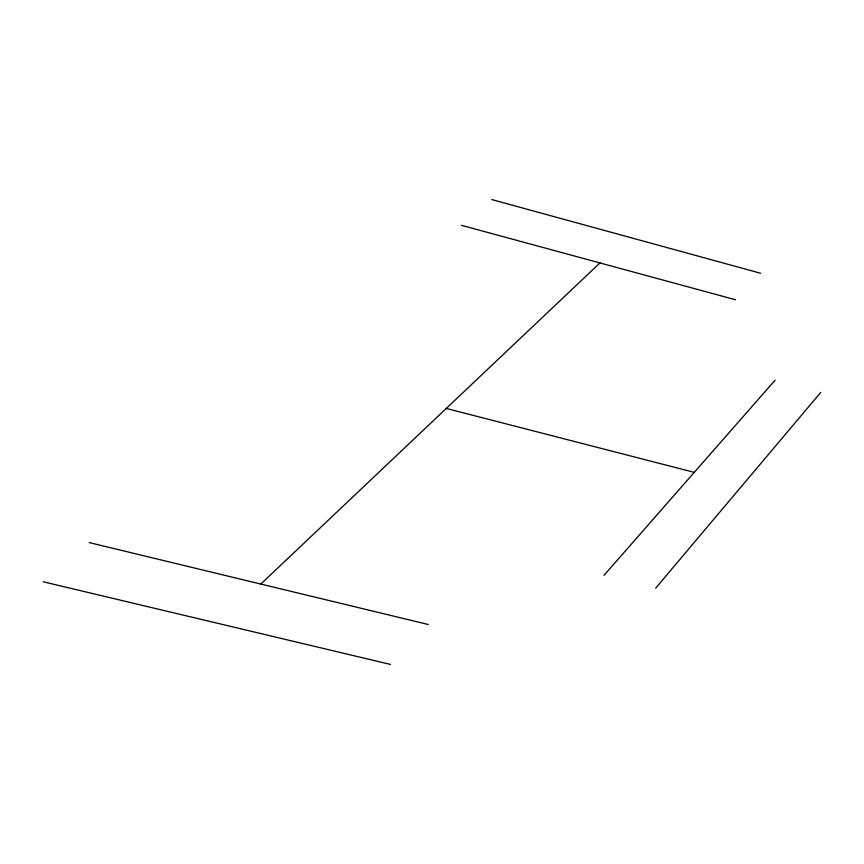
<?xml version="1.0" encoding="UTF-8"?>
<svg xmlns="http://www.w3.org/2000/svg" width="864" height="864" viewBox="0 0 864 864"><rect width="100%" height="100%" fill="white"/><g stroke="black" fill="none" stroke-linecap="round" stroke-linejoin="round"><path stroke-width="1.3" d="M655.657 588.179L820.8 392.364M603.979 575.338L775.094 380.192M260.831 584.053L599.94 262.937M43.2 581.785L390.517 664.438M89.197 542.592L428.296 624.51M446.278 408.445L694.256 472.37M461.527 225.342L735.545 299.765M491.789 199.562L760.633 273.251"/></g></svg>
